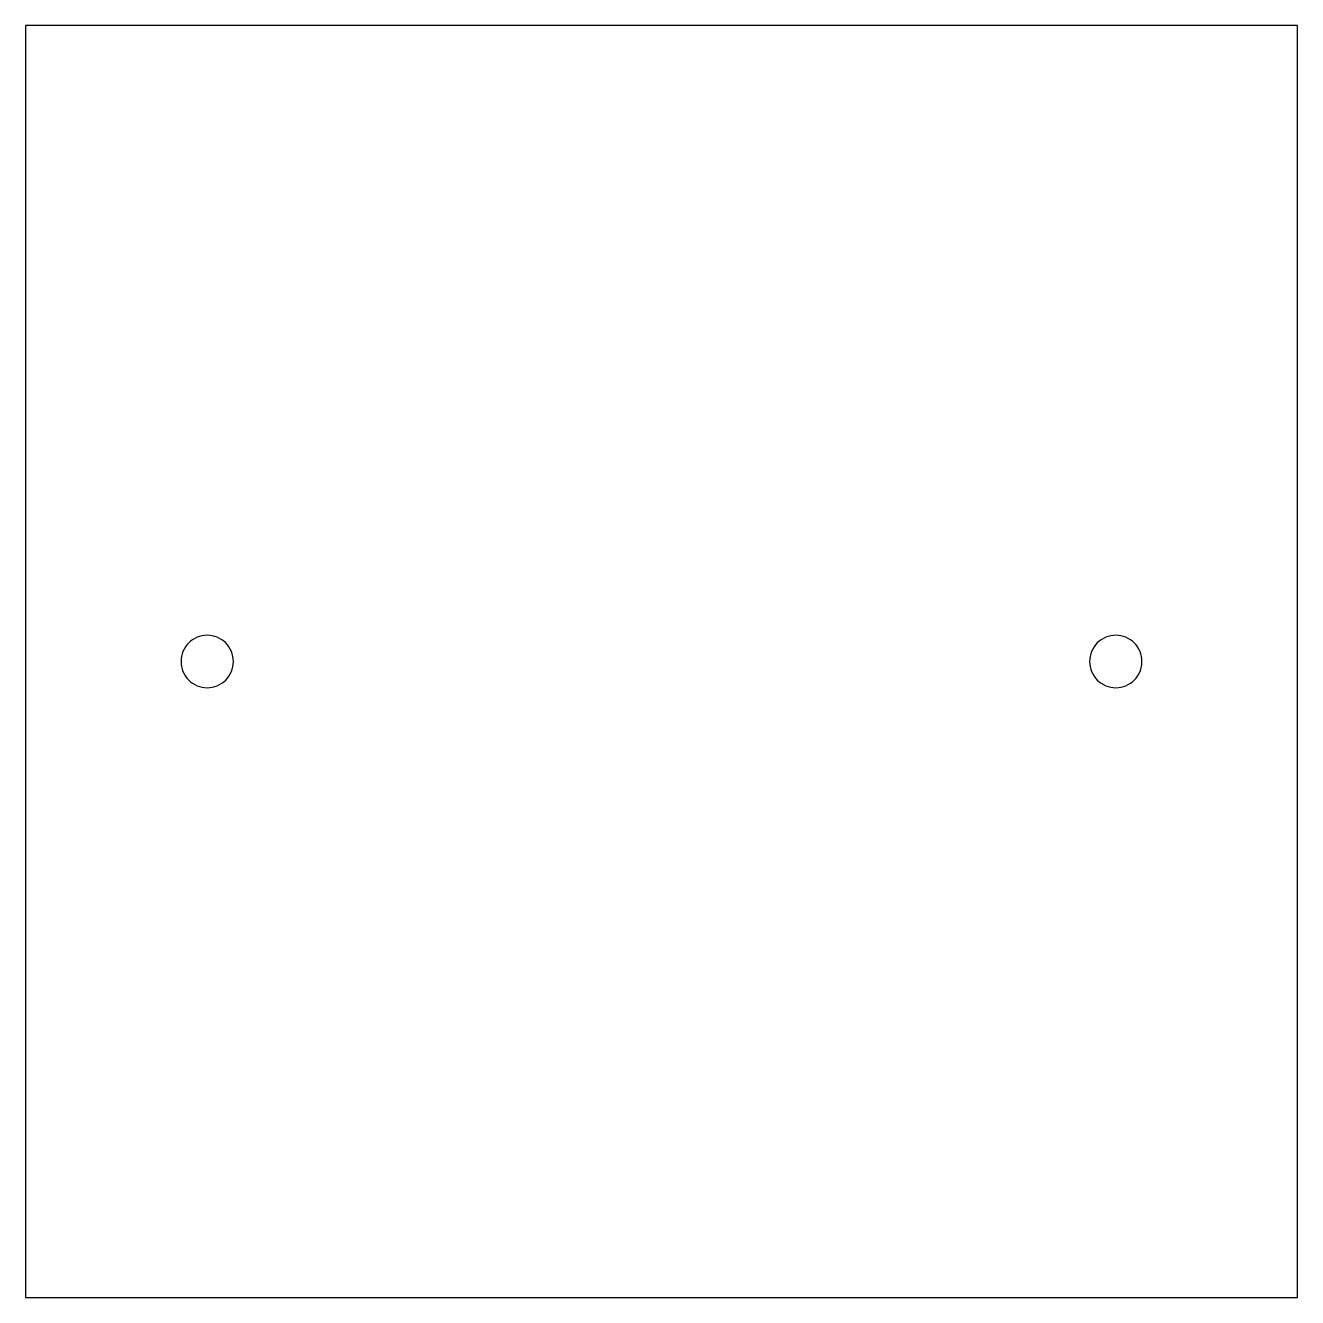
# Model space of a CAD drawing. Extents: x -1.75 to 1.75, y -1.75 to 1.75.
import ezdxf

# ---------------------------------------------------------------- set-up
doc = ezdxf.new("R2010")
doc.units = 0
doc.layers.add('LAYER_1', color=18, linetype='CONTINUOUS')

msp = doc.modelspace()

# ---------------------------------------------------------------- linework, layer by layer
at = {"layer": 'LAYER_1'}
msp.add_lwpolyline([(-1.75, -1.75), (1.75, -1.75), (1.75, 1.75), (-1.75, 1.75)], close=True, dxfattribs=at)
for points in [[(-1.25, 0.072, 0.414214), (-1.322, 0, 0.414214), (-1.25, -0.072, 0.414214), (-1.178, 0, 0.414214)], [(1.25, 0.072, 0.414214), (1.178, 0, 0.414214), (1.25, -0.072, 0.414214), (1.322, 0, 0.414214)]]:
    msp.add_lwpolyline(points, format="xyb", close=True, dxfattribs=at)

doc.saveas('drawing.dxf')
